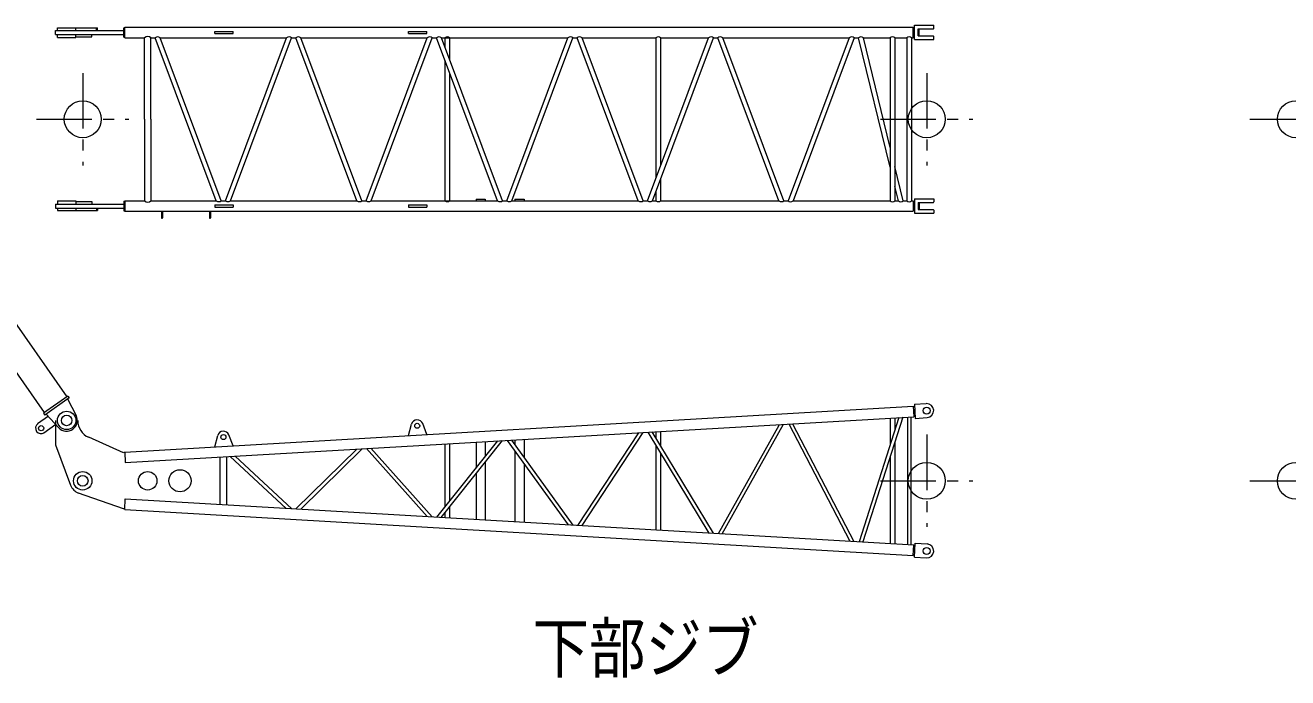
# Model space of a CAD drawing. Units: millimetres on the paper. Extents: x -420 to 420, y -297 to 297.
# Drawn here: x -46.4 to 67.6, y 10.3 to 69.2 of the extents above; entities that cross this region are included whole.
import ezdxf
from ezdxf.enums import TextEntityAlignment as Align

# ---------------------------------------------------------------- set-up
doc = ezdxf.new("R2010")
doc.units = ezdxf.units.MM
doc.linetypes.add('CHAIN1', pattern=[8, 5, -1, 1, -1])
doc.layers.add('0-0_0', color=7, linetype='Continuous', lineweight=18)
doc.styles.add('ＭＳ ゴシック', font='')
doc.styles.get('ＭＳ ゴシック').set_extended_font_data('MS Gothic')

msp = doc.modelspace()

# ---------------------------------------------------------------- linework, layer by layer
at = {"layer": '0-0_0'}
for p, q in [((-43.691, 68.389), (-43.691, 68.755)), ((-43.691, 68.755), (-37.524, 68.755)), ((-43.525, 68.755), (-43.525, 68.98)), ((-43.525, 68.98), (-39.908, 68.98)), ((-41.858, 68.755), (-41.858, 68.98)), ((-40.408, 68.955), (-40.408, 68.98)), ((-39.991, 68.755), (-39.991, 68.98)), ((-39.908, 68.755), (-39.908, 68.98)), ((-37.524, 69.001), (-37.452, 69.001)), ((-37.524, 68.143), (-37.524, 69.001)), ((-37.452, 69.049), (33.733, 69.049)), ((-37.452, 68.095), (-37.452, 69.049)), ((-29.325, 68.472), (-29.325, 68.672)), ((-29.325, 68.672), (-27.661, 68.672)), ((-29.325, 68.472), (-27.661, 68.472)), ((-27.661, 68.472), (-27.661, 68.672)), ((-11.825, 68.472), (-11.825, 68.672)), ((-11.825, 68.672), (-10.161, 68.672)), ((-11.825, 68.472), (-10.161, 68.472)), ((-10.161, 68.472), (-10.161, 68.672)), ((33.733, 68.095), (33.733, 69.049)), ((33.733, 68.987), (33.857, 68.987)), ((33.857, 67.922), (33.857, 69.222)), ((33.857, 69.222), (35.592, 69.222)), ((34.19, 68.255), (34.19, 68.889)), ((34.19, 68.889), (35.542, 68.889)), ((34.264, 68.255), (34.264, 68.889)), ((35.592, 68.939), (35.592, 69.222)), ((-43.691, 68.389), (-37.452, 68.389)), ((-43.525, 68.114), (-43.525, 68.389)), ((-43.525, 68.114), (-41.858, 68.114)), ((-41.858, 68.114), (-41.858, 68.389)), ((-41.858, 68.164), (-40.408, 68.164)), ((-40.408, 68.164), (-40.408, 68.389)), ((-37.524, 68.143), (-37.452, 68.143)), ((-37.452, 68.095), (-35.658, 68.095)), ((-35.658, 60.739), (-35.658, 68.095)), ((-35.091, 68.095), (-34.701, 68.095)), ((-35.091, 60.739), (-35.091, 68.095)), ((-29.184, 53.382), (-34.701, 68.095)), ((-28.732, 53.382), (-34.249, 68.095)), ((-34.249, 68.095), (-22.834, 68.095)), ((-28.351, 53.382), (-22.834, 68.095)), ((-27.899, 53.382), (-22.382, 68.095)), ((-22.382, 68.095), (-22.001, 68.095)), ((-16.484, 53.382), (-22.001, 68.095)), ((-16.032, 53.382), (-21.549, 68.095)), ((-21.549, 68.095), (-10.134, 68.095)), ((-15.651, 53.382), (-10.134, 68.095)), ((-15.198, 53.382), (-9.682, 68.095)), ((-9.682, 68.095), (-9.301, 68.095)), ((-3.784, 53.382), (-9.301, 68.095)), ((-3.332, 53.382), (-8.849, 68.095)), ((-8.849, 68.095), (2.566, 68.095)), ((-8.536, 68.095), (-8.536, 67.263)), ((-8.113, 68.095), (-8.113, 66.133)), ((-2.951, 53.382), (2.566, 68.095)), ((-2.498, 53.382), (3.018, 68.095)), ((3.018, 68.095), (3.399, 68.095)), ((8.916, 53.382), (3.399, 68.095)), ((9.368, 53.382), (3.851, 68.095)), ((3.851, 68.095), (10.514, 68.095)), ((9.749, 53.382), (15.266, 68.095)), ((10.201, 53.382), (15.718, 68.095)), ((10.514, 68.095), (10.514, 55.421)), ((10.937, 68.095), (15.266, 68.095)), ((10.937, 68.095), (10.937, 56.55)), ((15.718, 68.095), (16.099, 68.095)), ((21.616, 53.382), (16.099, 68.095)), ((22.068, 53.382), (16.551, 68.095)), ((16.551, 68.095), (27.966, 68.095)), ((27.966, 68.095), (22.449, 53.382)), ((28.418, 68.095), (22.901, 53.382)), ((28.418, 68.095), (28.808, 68.095)), ((31.664, 56.422), (28.808, 68.095)), ((31.664, 58.203), (29.243, 68.095)), ((29.243, 68.095), (31.664, 68.095)), ((31.664, 68.095), (31.664, 53.382)), ((32.087, 68.095), (33.164, 68.095)), ((32.087, 68.095), (32.087, 53.382)), ((33.164, 68.095), (33.164, 53.382)), ((33.587, 68.095), (33.587, 53.382)), ((33.587, 68.095), (33.733, 68.095)), ((33.733, 68.157), (33.857, 68.157)), ((33.857, 67.922), (35.592, 67.922)), ((34.19, 68.255), (35.542, 68.255)), ((35.592, 67.922), (35.592, 68.205)), ((-8.536, 66.057), (-8.536, 53.382)), ((-8.113, 64.928), (-8.113, 53.382)), ((-35.658, 60.739), (-35.658, 53.382)), ((-35.091, 60.739), (-35.091, 53.382)), ((32.843, 53.382), (32.087, 56.473)), ((10.937, 55.344), (10.937, 53.382)), ((10.514, 54.215), (10.514, 53.382)), ((32.408, 53.382), (32.087, 54.692)), ((-43.691, 53.089), (-43.691, 52.722)), ((-43.691, 53.089), (-37.524, 53.089)), ((-43.691, 52.722), (-37.524, 52.722)), ((-43.525, 53.364), (-43.525, 53.089)), ((-43.525, 53.364), (-41.858, 53.364)), ((-43.525, 52.722), (-43.525, 52.497)), ((-43.525, 52.497), (-39.908, 52.497)), ((-41.858, 53.364), (-41.858, 53.089)), ((-41.858, 53.314), (-40.408, 53.314)), ((-41.858, 52.722), (-41.858, 52.497)), ((-40.408, 53.314), (-40.408, 53.089)), ((-40.408, 52.522), (-40.408, 52.497)), ((-39.991, 52.722), (-39.991, 52.497)), ((-39.908, 52.722), (-39.908, 52.497)), ((-37.524, 53.335), (-37.524, 52.476)), ((-37.524, 53.335), (-37.452, 53.335)), ((-37.524, 52.476), (-37.452, 52.476)), ((-37.452, 53.382), (-37.452, 52.429)), ((-37.452, 53.382), (-35.658, 53.382)), ((-35.091, 53.382), (-29.184, 53.382)), ((-29.325, 53.005), (-29.325, 52.805)), ((-29.325, 53.005), (-27.661, 53.005)), ((-29.325, 52.805), (-27.661, 52.805)), ((-28.732, 53.382), (-28.351, 53.382)), ((-27.899, 53.382), (-16.484, 53.382)), ((-27.661, 53.005), (-27.661, 52.805)), ((-16.032, 53.382), (-15.651, 53.382)), ((-15.199, 53.382), (-3.784, 53.382)), ((-11.825, 53.005), (-11.825, 52.805)), ((-11.825, 53.005), (-10.161, 53.005)), ((-11.825, 52.805), (-10.161, 52.805)), ((-10.161, 53.005), (-10.161, 52.805)), ((-5.725, 53.532), (-4.891, 53.532)), ((-5.725, 53.532), (-5.725, 53.382)), ((-4.891, 53.532), (-4.891, 53.382)), ((-3.332, 53.382), (-2.951, 53.382)), ((-2.499, 53.382), (8.916, 53.382)), ((-2.225, 53.532), (-2.225, 53.382)), ((-2.225, 53.532), (-1.391, 53.532)), ((-1.391, 53.532), (-1.391, 53.382)), ((9.368, 53.382), (9.749, 53.382)), ((10.201, 53.382), (10.514, 53.382)), ((10.937, 53.382), (21.616, 53.382)), ((22.068, 53.382), (22.449, 53.382)), ((22.901, 53.382), (31.664, 53.382)), ((32.087, 53.382), (32.408, 53.382)), ((32.843, 53.382), (33.164, 53.382)), ((33.587, 53.382), (33.733, 53.382)), ((33.733, 53.382), (33.733, 52.429)), ((33.733, 53.32), (33.857, 53.32)), ((33.733, 52.49), (33.857, 52.49)), ((33.857, 53.555), (33.857, 52.255)), ((33.857, 53.555), (35.592, 53.555)), ((34.19, 53.222), (34.19, 52.589)), ((34.19, 53.222), (35.542, 53.222)), ((34.19, 52.589), (35.542, 52.589)), ((34.264, 53.222), (34.264, 52.589)), ((35.592, 53.555), (35.592, 53.272)), ((35.592, 52.539), (35.592, 52.255)), ((-37.452, 52.429), (33.733, 52.429)), ((-34.125, 52.429), (-34.125, 51.839)), ((-34.025, 52.429), (-34.025, 51.839)), ((-29.791, 52.429), (-29.791, 51.839)), ((-29.691, 52.429), (-29.691, 51.839)), ((33.857, 52.255), (35.592, 52.255)), ((-48.292, 43.733), (-42.661, 35.692)), ((-50.312, 42.26), (-44.709, 34.258)), ((-42.58, 35.749), (-44.791, 34.201)), ((-42.465, 35.586), (-44.677, 34.037)), ((-42.601, 35.49), (-41.832, 33.998)), ((-42.58, 35.749), (-42.465, 35.586)), ((-44.791, 34.201), (-44.677, 34.037)), ((-37.452, 30.698), (33.733, 34.845)), ((33.733, 34.845), (33.789, 33.893)), ((33.737, 34.783), (33.87, 34.791)), ((33.857, 35.009), (34.922, 35.071)), ((33.857, 35.009), (33.931, 33.744)), ((-44.339, 33.927), (-45.322, 33.239)), ((-43.656, 33.185), (-44.749, 32.42)), ((-44.54, 34.133), (-43.401, 32.899)), ((-43.691, 33.555), (-43.691, 31.355)), ((-37.397, 29.746), (33.789, 33.893)), ((-11.825, 32.191), (-11.557, 33.207)), ((-10.161, 32.288), (-10.545, 33.266)), ((16.149, 23.345), (21.624, 33.133)), ((16.502, 23.324), (22.031, 33.208)), ((22.501, 33.236), (28.007, 22.654)), ((22.85, 33.256), (28.377, 22.633)), ((32.455, 33.815), (28.861, 22.604)), ((32.796, 33.835), (29.19, 22.585)), ((31.664, 33.769), (31.664, 31.347)), ((32.087, 33.794), (32.087, 32.667)), ((33.216, 33.86), (33.216, 22.351)), ((33.535, 33.878), (33.535, 22.332)), ((33.785, 33.955), (33.918, 33.962)), ((33.931, 33.744), (34.996, 33.806)), ((-37.552, 30.637), (-40.7, 32.031)), ((-29.325, 31.171), (-29.057, 32.188)), ((-27.661, 31.268), (-28.045, 32.246)), ((8.944, 32.446), (3.442, 24.085)), ((9.34, 32.469), (3.809, 24.063)), ((9.796, 32.496), (15.299, 23.394)), ((10.155, 32.517), (15.685, 23.372)), ((10.514, 32.537), (10.514, 31.924)), ((10.937, 32.562), (10.937, 31.224)), ((-43.691, 31.355), (-42.335, 27.699)), ((-21.989, 25.566), (-16.5, 30.963)), ((-21.56, 25.541), (-16.018, 30.991)), ((-15.627, 31.014), (-10.133, 24.875)), ((-15.221, 31.038), (-9.683, 24.849)), ((-9.269, 24.825), (-3.772, 31.706)), ((-8.88, 24.802), (-3.345, 31.73)), ((-8.536, 31.428), (-8.536, 25.742)), ((-8.113, 31.453), (-8.113, 26.272)), ((-5.725, 31.591), (-5.725, 29.261)), ((-4.891, 31.64), (-4.891, 30.304)), ((-2.913, 31.756), (2.587, 24.134)), ((-2.536, 31.777), (2.997, 24.111)), ((-2.225, 31.795), (-2.225, 31.346)), ((-2.225, 30.802), (-2.225, 24.444)), ((-1.391, 31.844), (-1.391, 30.191)), ((10.514, 31.308), (10.514, 23.673)), ((32.087, 31.624), (32.087, 22.417)), ((-37.45, 30.651), (-37.524, 30.647)), ((-37.452, 30.698), (-37.397, 29.746)), ((-28.825, 25.964), (-28.825, 30.247)), ((-28.258, 30.28), (-28.258, 25.931)), ((-27.927, 30.298), (-22.858, 25.616)), ((-27.486, 30.323), (-22.358, 25.587)), ((-4.891, 29.794), (-4.891, 24.571)), ((-1.391, 29.647), (-1.391, 24.367)), ((10.937, 30.608), (10.937, 23.649)), ((31.664, 30.304), (31.664, 22.441)), ((-5.725, 28.751), (-5.725, 24.619)), ((-37.552, 25.573), (-41.628, 27.004)), ((-37.45, 25.559), (-37.524, 25.564)), ((-37.452, 25.513), (33.733, 21.366)), ((-8.536, 25.232), (-8.536, 24.77)), ((-8.113, 25.762), (-8.113, 24.77)), ((33.733, 21.366), (33.789, 22.318)), ((33.785, 22.256), (33.918, 22.248)), ((33.857, 21.202), (33.931, 22.466)), ((33.931, 22.466), (34.996, 22.404)), ((33.737, 21.427), (33.87, 21.42)), ((33.857, 21.202), (34.922, 21.14))]:
    msp.add_line(p, q, dxfattribs=at)
at = {"layer": '0-0_0', "linetype": 'CHAIN1'}
for p, q in [((-41.241, 64.905), (-41.241, 56.572)), ((34.959, 64.905), (34.959, 56.572)), ((-45.408, 60.739), (-37.075, 60.739)), ((30.792, 60.739), (39.125, 60.739)), ((64.125, 60.739), (72.459, 60.739)), ((34.959, 32.272), (34.959, 23.939)), ((30.792, 28.105), (39.125, 28.105)), ((64.125, 28.105), (72.459, 28.105))]:
    msp.add_line(p, q, dxfattribs=at)
at = {"layer": '0-0_0'}
msp.add_lwpolyline([(-37.452, 25.513), (-37.397, 26.464), (33.789, 22.318)], dxfattribs=at)
for centre, radius in [((-41.241, 60.739), 1.667), ((34.959, 60.739), 1.667), ((68.292, 60.739), 1.667), ((-42.691, 33.555), 0.833), ((34.959, 34.439), 0.318), ((-44.999, 32.855), 0.233), ((-42.691, 33.555), 0.479), ((-11.041, 33.071), 0.225), ((-28.541, 32.052), 0.225), ((34.959, 28.105), 1.667), ((68.292, 28.105), 1.667), ((-41.241, 28.105), 0.833), ((-41.241, 28.105), 0.479), ((-35.375, 28.105), 0.833), ((-32.458, 28.105), 1), ((34.959, 21.772), 0.318)]:
    msp.add_circle(centre, radius, dxfattribs=at)
for centre, radius, start, end in [((35.542, 68.939), 0.05, 270, 0), ((-35.375, 67.81), 0.402, 45.23973, 134.76027), ((-34.475, 67.836), 0.344, 48.89442, 131.10558), ((-22.608, 67.836), 0.344, 48.89442, 131.10558), ((-21.775, 67.836), 0.344, 48.89442, 131.10558), ((-9.908, 67.836), 0.344, 48.89442, 131.10558), ((-9.075, 67.836), 0.344, 48.89442, 131.10558), ((-8.325, 67.873), 0.307, 46.35447, 133.64553), ((2.792, 67.836), 0.344, 48.89442, 131.10558), ((3.625, 67.836), 0.344, 48.89442, 131.10558), ((10.725, 67.873), 0.307, 46.35447, 133.64553), ((15.492, 67.836), 0.344, 48.89442, 131.10558), ((16.325, 67.836), 0.344, 48.89442, 131.10558), ((28.192, 67.836), 0.344, 48.89461, 131.1054), ((29.025, 67.855), 0.325, 47.85073, 132.14927), ((31.875, 67.868), 0.31, 47.0208, 132.97919), ((33.375, 67.868), 0.31, 47.0208, 132.97919), ((35.542, 68.205), 0.05, 0, 90), ((-35.375, 53.668), 0.402, 225.23973, 314.76027), ((-28.958, 53.683), 0.377, 233.13413, 306.86588), ((-28.125, 53.683), 0.377, 233.13413, 306.86588), ((-16.258, 53.683), 0.377, 233.13413, 306.86588), ((-15.425, 53.683), 0.377, 233.13413, 306.86588), ((-8.325, 53.642), 0.335, 230.81428, 309.18572), ((-3.558, 53.683), 0.377, 233.13413, 306.86588), ((-2.725, 53.683), 0.377, 233.13413, 306.86588), ((9.142, 53.683), 0.377, 233.13413, 306.86588), ((9.975, 53.683), 0.377, 233.13413, 306.86588), ((10.725, 53.642), 0.335, 230.81428, 309.18572), ((21.842, 53.683), 0.377, 233.13413, 306.86588), ((22.675, 53.641), 0.344, 228.89483, 311.10517), ((31.875, 53.609), 0.31, 227.02081, 312.9792), ((32.625, 53.623), 0.325, 227.85073, 312.14927), ((33.375, 53.609), 0.31, 227.02081, 312.9792), ((35.542, 53.272), 0.05, 270, 0), ((35.542, 52.539), 0.05, 0, 90), ((-34.075, 51.839), 0.05, 179.99999, 0), ((-29.741, 51.839), 0.05, 179.99999, 0), ((34.959, 34.439), 0.633, 273.33269, 93.33268), ((-44.999, 32.855), 0.5, 125.43795, 305), ((-42.691, 33.555), 0.967, 222.71882, 27.28118), ((-40.025, 33.555), 1.667, 179.99999, 246.10559), ((-11.041, 33.071), 0.533, 21.42668, 165.24128), ((-28.541, 32.052), 0.533, 21.42668, 165.24128), ((-41.241, 28.105), 1.167, 200.35323, 250.65267), ((34.959, 21.772), 0.633, 266.66732, 86.66731)]:
    msp.add_arc(centre, radius, start, end, dxfattribs=at)

# ---------------------------------------------------------------- texts
at = {"layer": '0-0_0', "style": 'ＭＳ ゴシック', "width": 0.85}
msp.add_text('下部ジブ', height=4.399, dxfattribs=at).set_placement((-0.624, 9.497), align=Align.BOTTOM_LEFT)

doc.saveas('drawing.dxf')
